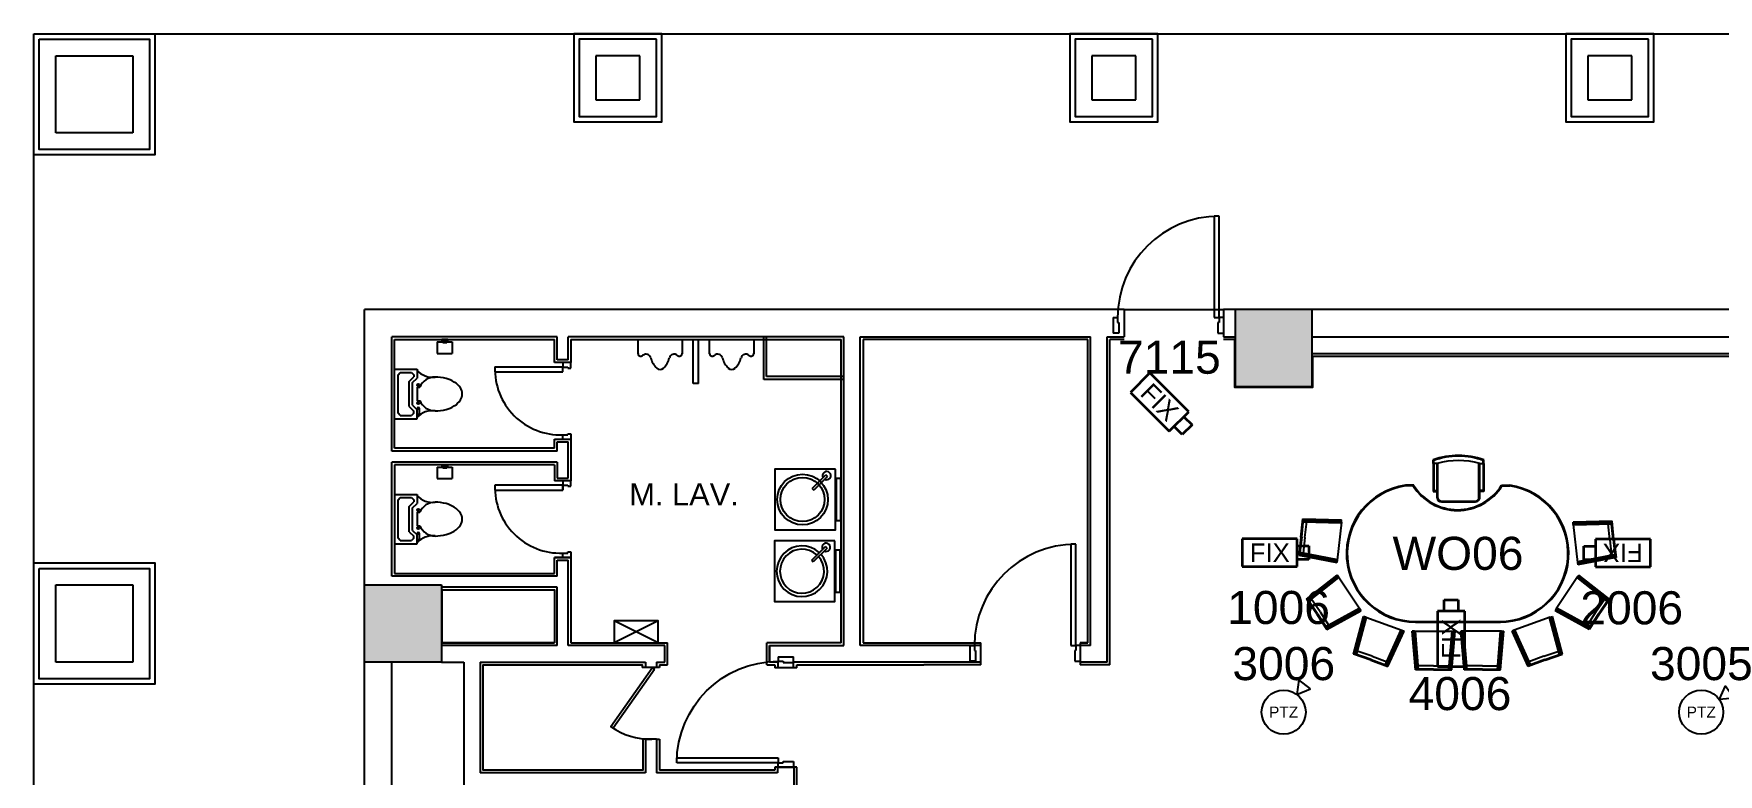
# Model space of a CAD drawing. Header units: millimetres. Extents: x 0 to 57000, y -2411 to 28700.
# Drawn here: x 0 to 15285, y 21983 to 28700 of the extents above; entities that cross this region are included whole.
import ezdxf
from ezdxf.enums import TextEntityAlignment as Align

# ---------------------------------------------------------------- set-up
doc = ezdxf.new("R2010")
doc.units = ezdxf.units.MM
doc.header["$MEASUREMENT"] = 0
doc.layers.get('0').update_dxf_attribs({"color": 8})
for name, color, linetype in [('Cam No._DICJ', 1, 'Continuous'), ('Camera_DICJ', 3, 'Continuous'), ('Floor Structure', 8, 'Continuous'), ('Table', 8, 'Continuous')]:
    doc.layers.add(name, color=color, linetype=linetype)
doc.styles.add('Arial', font='arial.ttf')
doc.styles.get("Standard").update_dxf_attribs({"font": 'arial.ttf'})

# ---------------------------------------------------------------- blocks, each defined once
blk = doc.blocks.new('one Door')
for p, q in [((-85, 1040), (-85, 120)), ((-40, 1040), (-85, 1040)), ((-40, 120), (-40, 1040)), ((-1000, 120), (-1000, -20)), ((-1000, 120), (-960, 120)), ((-960, 120), (-960, 75)), ((-960, 75), (-950, 75)), ((-950, 75), (-950, -20)), ((-85, 120), (-40, 120)), ((-40, 75), (-50, 75)), ((-50, 75), (-50, -20)), ((-40, 120), (-40, 75)), ((0, 120), (-40, 120)), ((0, 120), (0, -20)), ((-950, -20), (-1000, -20)), ((-50, -20), (0, -20))]:
    blk.add_line(p, q)
blk.add_arc((-40, 120), 920, 90, 180)
blk = doc.blocks.new('WC_P1')
for p, q in [((-225, 0), (225, 0)), ((-225, -144), (-225, 0)), ((225, 0), (225, -144))]:
    blk.add_line(p, q)
for centre, radius, start, end in [((-197, -140), 28.4, 172.158, 312.6279), ((-144, -198), 50, 13.3052, 132.6279), ((144, -198), 50, 47.3721, 166.6948), ((197, -140), 28.4, 227.3721, 7.842), ((113, -137), 213, 193.3052, 226.4388), ((0, -256), 50, 226.4388, 313.5612), ((-113, -137), 213, 313.5612, 346.6948)]:
    blk.add_arc(centre, radius, start, end)
blk = doc.blocks.new('WC_P')
for p, q in [((10, 18), (30, 18)), ((20, 68), (125, 68)), ((20, 18), (20, 68)), ((30, 18), (30, -18)), ((125, -68), (125, 68)), ((10, -18), (30, -18)), ((20, -68), (20, -18)), ((20, -68), (125, -68))]:
    blk.add_line(p, q)
blk.add_lwpolyline([(0, -28), (10, -28), (10, 28), (0, 28)], close=True)
blk.add_arc((48, 0), 25.2, 135.9387, 224.0613)
blk = doc.blocks.new('*U72')
at = {"color": 8}
for p, q in [((-226, 426), (-226, 458)), ((-226, 426), (-226, 458)), ((-189, 426), (-226, 426)), ((-226, 426), (-226, 173)), ((-219, 426), (-219, 458)), ((-219, 426), (-219, 173)), ((-189, 114), (-189, 426)), ((-182, 114), (-182, 426)), ((190, 109), (190, 426)), ((197, 109), (197, 426)), ((197, 426), (235, 426)), ((228, 426), (228, 458)), ((228, 426), (228, 173)), ((235, 426), (235, 458)), ((235, 426), (235, 458)), ((235, 426), (235, 173)), ((-402, 229), (-477, 229)), ((-402, 222), (-477, 222)), ((-226, 180), (-189, 180)), ((-226, 173), (-189, 173)), ((235, 180), (197, 180)), ((235, 173), (197, 173)), ((395, 229), (470, 229)), ((395, 222), (470, 222)), ((-150, 84), (160, 84)), ((-150, 77), (160, 77)), ((-1425, -241), (-1408, -75)), ((-1417, -241), (-1401, -76)), ((-1409, -97), (-1057, -106)), ((-1409, -104), (-1058, -113)), ((-1408, -75), (-1056, -85)), ((-1408, -83), (-1056, -92)), ((-1389, -245), (-1373, -101)), ((-1057, -106), (-1095, -451)), ((-1064, -113), (-1063, -84)), ((-1057, -106), (-1056, -85)), ((1398, -96), (1046, -105)), ((1398, -103), (1046, -112)), ((1046, -127), (1046, -105)), ((1398, -117), (1046, -127)), ((1046, -127), (1084, -472)), ((1398, -125), (1047, -134)), ((1054, -134), (1053, -105)), ((1378, -265), (1362, -121)), ((1407, -262), (1390, -97)), ((1414, -261), (1398, -96)), ((-1425, -241), (-1444, -405)), ((-1417, -242), (-1437, -406)), ((-1389, -245), (-1404, -388)), ((1378, -265), (1394, -409)), ((1407, -262), (1427, -427)), ((1414, -261), (1434, -426)), ((-1444, -405), (-1099, -473)), ((-1443, -398), (-1097, -466)), ((-1440, -384), (-1095, -451)), ((-1439, -377), (-1094, -444)), ((-1102, -450), (-1106, -471)), ((-1095, -451), (-1099, -473)), ((1428, -398), (1083, -465)), ((1430, -405), (1084, -472)), ((1432, -419), (1087, -486)), ((1434, -426), (1088, -493)), ((-1374, -804), (-1097, -586)), ((-1370, -809), (-1093, -591)), ((-1361, -821), (-1084, -603)), ((-1356, -826), (-1080, -609)), ((-1085, -613), (-1103, -590)), ((-1084, -603), (-1097, -586)), ((-1084, -603), (-892, -892)), ((1084, -603), (892, -892)), ((1356, -826), (1080, -609)), ((1084, -472), (1088, -493)), ((1084, -603), (1097, -586)), ((1361, -821), (1084, -603)), ((1085, -613), (1103, -590)), ((1091, -470), (1095, -492)), ((1370, -809), (1093, -591)), ((1374, -804), (1097, -586)), ((-1281, -941), (-1374, -804)), ((-1275, -937), (-1368, -800)), ((-1251, -921), (-1331, -801)), ((-1205, -1055), (-896, -886)), ((-1201, -1062), (-892, -892)), ((-1194, -1074), (-886, -905)), ((-1191, -1081), (-882, -911)), ((-899, -896), (-888, -915)), ((-892, -892), (-882, -911)), ((892, -892), (882, -911)), ((1191, -1081), (882, -911)), ((1194, -1074), (886, -905)), ((899, -896), (888, -915)), ((1201, -1062), (892, -892)), ((1205, -1055), (896, -886)), ((1251, -921), (1331, -801)), ((1275, -937), (1368, -800)), ((1281, -941), (1374, -804)), ((-1281, -941), (-1191, -1081)), ((-1275, -937), (-1185, -1077)), ((-1251, -921), (-1171, -1042)), ((-948, -1303), (-857, -963)), ((-941, -1305), (-850, -965)), ((-927, -1309), (-836, -968)), ((-920, -1311), (-829, -971)), ((-831, -977), (-859, -970)), ((-836, -968), (-857, -963)), ((-836, -968), (-509, -1086)), ((-385, -1006), (385, -1006)), ((-385, -1013), (385, -1013)), ((836, -968), (509, -1086)), ((920, -1311), (830, -971)), ((831, -977), (859, -970)), ((836, -968), (857, -963)), ((927, -1309), (836, -968)), ((941, -1305), (850, -965)), ((948, -1303), (857, -963)), ((1251, -921), (1171, -1042)), ((1275, -937), (1185, -1077)), ((1281, -941), (1191, -1081)), ((-662, -1403), (-516, -1083)), ((-655, -1406), (-509, -1086)), ((-642, -1412), (-496, -1092)), ((-636, -1415), (-490, -1095)), ((-512, -1092), (-493, -1101)), ((-509, -1086), (-490, -1095)), ((-395, -1095), (-416, -1096)), ((-387, -1447), (-416, -1096)), ((-387, -1101), (-416, -1104)), ((-380, -1447), (-409, -1096)), ((-365, -1446), (-395, -1095)), ((-395, -1095), (-47, -1095)), ((-358, -1445), (-387, -1095)), ((-84, -1445), (-54, -1095)), ((-76, -1446), (-47, -1095)), ((-62, -1447), (-33, -1096)), ((-55, -1447), (-26, -1096)), ((-48, -1102), (-26, -1104)), ((-47, -1095), (-26, -1096)), ((47, -1095), (26, -1096)), ((55, -1447), (26, -1096)), ((48, -1102), (26, -1104)), ((62, -1447), (33, -1096)), ((77, -1446), (47, -1095)), ((395, -1095), (47, -1095)), ((84, -1445), (54, -1095)), ((358, -1445), (387, -1095)), ((365, -1446), (395, -1095)), ((380, -1447), (409, -1096)), ((387, -1447), (416, -1096)), ((387, -1101), (416, -1104)), ((395, -1095), (416, -1096)), ((509, -1086), (490, -1095)), ((636, -1415), (490, -1095)), ((512, -1092), (493, -1101)), ((642, -1412), (496, -1092)), ((655, -1406), (509, -1086)), ((662, -1403), (516, -1083)), ((-791, -1357), (-948, -1303)), ((-789, -1351), (-946, -1296)), ((-779, -1323), (-915, -1275)), ((-791, -1357), (-636, -1415)), ((-789, -1351), (-633, -1408)), ((-779, -1323), (-643, -1372)), ((789, -1351), (633, -1408)), ((791, -1357), (636, -1415)), ((779, -1323), (643, -1372)), ((779, -1323), (915, -1275)), ((789, -1351), (946, -1296)), ((791, -1357), (948, -1303)), ((-221, -1438), (-387, -1440)), ((-221, -1446), (-387, -1447)), ((-221, -1410), (-365, -1410)), ((-221, -1410), (-76, -1410)), ((-221, -1438), (-55, -1440)), ((-221, -1446), (-55, -1447)), ((221, -1438), (55, -1440)), ((221, -1446), (55, -1447)), ((221, -1410), (77, -1410)), ((221, -1410), (365, -1410)), ((221, -1438), (387, -1440)), ((221, -1446), (387, -1447))]:
    blk.add_line(p, q, dxfattribs=at)
for centre, radius, start, end in [((4, -168), 667, 69.7707, 110.2293), ((4, -168), 667, 69.7707, 110.2293), ((4, -168), 660, 69.7707, 110.2293), ((4, -260), 713, 74.2777, 105.7223), ((4, -260), 713, 74.2777, 105.7223), ((-388, -389), 624, 98.1413, 270.3305), ((-388, -389), 617, 98.1413, 270.3305), ((-4, 477), 477, 211.8345, 328.1655), ((-4, 477), 470, 211.8345, 328.1655), ((381, -389), 624, 269.6695, 81.8587), ((381, -389), 617, 269.6695, 81.8587), ((-149, 117), 40, 184.2468, 267.7799), ((-149, 117), 32.8, 184.2468, 267.7799), ((159, 116), 31.3, 271.3186, 350.2772), ((159, 116), 38.5, 271.3186, 350.2772)]:
    blk.add_arc(centre, radius, start, end, dxfattribs=at)
at = {"color": 2}
blk.add_attdef('TABEL_UNMBER', text='', height=300, dxfattribs=at).set_placement((0, -389), align=Align.MIDDLE_CENTER)
blk = doc.blocks.new('*U17')
at = {"layer": 'Camera_DICJ', "color": 3, "lineweight": 35}
for p, q in [((250, 125), (-250, 125)), ((-250, 125), (-250, -125)), ((250, -125), (250, 125)), ((250, 63), (354, 63)), ((354, 63), (354, -62)), ((-250, -125), (250, -125)), ((354, -62), (250, -62))]:
    blk.add_line(p, q, dxfattribs=at)
at = {"layer": 'Cam No._DICJ', "style": 'Arial'}
blk.add_attdef('CAMERA_NUMBER', text='', height=300, dxfattribs=at).set_placement((0, 125), align=Align.BOTTOM_CENTER)
at = {"layer": 'Camera_DICJ', "color": 3, "style": 'Arial'}
blk.add_attdef('Camera_Type', text='', height=167, dxfattribs=at).set_placement((0, 0), align=Align.MIDDLE_CENTER)
blk = doc.blocks.new('*U18')
at = {"layer": 'Camera_DICJ', "color": 3, "lineweight": 35}
for p, q in [((-354, -63), (-354, 62)), ((-354, 62), (-250, 62)), ((-250, 125), (-250, -125)), ((250, 125), (-250, 125)), ((250, -125), (250, 125)), ((-250, -63), (-354, -63)), ((-250, -125), (250, -125))]:
    blk.add_line(p, q, dxfattribs=at)
at = {"layer": 'Cam No._DICJ', "style": 'Arial'}
blk.add_attdef('CAMERA_NUMBER', text='', height=300, dxfattribs=at).set_placement((0, 125), align=Align.BOTTOM_CENTER)
at = {"layer": 'Camera_DICJ', "color": 3, "style": 'Arial'}
blk.add_attdef('Camera_Type', text='', height=167, rotation=180, dxfattribs=at).set_placement((0, 0), align=Align.MIDDLE_CENTER)
blk = doc.blocks.new('*U19')
at = {"layer": 'Camera_DICJ', "color": 3, "lineweight": 35}
for p, q in [((-63, 250), (-63, 354)), ((-63, 354), (62, 354)), ((62, 354), (62, 250)), ((125, 250), (-125, 250)), ((-125, 250), (-125, -250)), ((125, -250), (125, 250)), ((-125, -250), (125, -250))]:
    blk.add_line(p, q, dxfattribs=at)
at = {"layer": 'Cam No._DICJ', "style": 'Arial'}
blk.add_attdef('CAMERA_NUMBER', text='', height=300, dxfattribs=at).set_placement((0, 125), align=Align.BOTTOM_CENTER)
at = {"layer": 'Camera_DICJ', "color": 3, "style": 'Arial'}
blk.add_attdef('Camera_Type', text='', height=167, rotation=90, dxfattribs=at).set_placement((0, 0), align=Align.MIDDLE_CENTER)
blk = doc.blocks.new('*U50')
at = {"layer": 'Camera_DICJ', "color": 6}
for p, q in [((138, 292), (121, 159)), ((121, 159), (245, 211)), ((245, 211), (138, 292))]:
    blk.add_line(p, q, dxfattribs=at)
blk.add_circle((0, 0), 200, dxfattribs=at)
at = {"layer": 'Cam No._DICJ', "style": 'Arial'}
blk.add_attdef('CAMERA_NUMBER', text='', height=300, dxfattribs=at).set_placement((1, 200), align=Align.BOTTOM_CENTER)
at = {"layer": 'Camera_DICJ', "color": 6, "style": 'Arial'}
blk.add_attdef('CAMERA_TYPE', text='', height=100, dxfattribs=at).set_placement((0, 0), align=Align.MIDDLE_CENTER)
blk = doc.blocks.new('*U51')
at = {"layer": 'Camera_DICJ', "color": 6}
for p, q in [((217, 239), (162, 117)), ((296, 131), (217, 239)), ((162, 117), (296, 131))]:
    blk.add_line(p, q, dxfattribs=at)
blk.add_circle((0, 0), 200, dxfattribs=at)
at = {"layer": 'Cam No._DICJ', "style": 'Arial'}
blk.add_attdef('CAMERA_NUMBER', text='', height=300, dxfattribs=at).set_placement((1, 200), align=Align.BOTTOM_CENTER)
at = {"layer": 'Camera_DICJ', "color": 6, "style": 'Arial'}
blk.add_attdef('CAMERA_TYPE', text='', height=100, dxfattribs=at).set_placement((0, 0), align=Align.MIDDLE_CENTER)
blk = doc.blocks.new('*U48')
at = {"layer": 'Camera_DICJ', "color": 3, "lineweight": 35}
for p, q in [((-88, 265), (-265, 88)), ((265, -88), (-88, 265)), ((-265, 88), (88, -265)), ((88, -265), (265, -88)), ((221, -133), (295, -206)), ((206, -295), (133, -221)), ((295, -206), (206, -295))]:
    blk.add_line(p, q, dxfattribs=at)
at = {"layer": 'Cam No._DICJ', "style": 'Arial'}
blk.add_attdef('CAMERA_NUMBER', text='', height=300, dxfattribs=at).set_placement((0, 125), align=Align.BOTTOM_CENTER)
at = {"layer": 'Camera_DICJ', "color": 3, "style": 'Arial'}
blk.add_attdef('Camera_Type', text='', height=167, rotation=315, dxfattribs=at).set_placement((0, 0), align=Align.MIDDLE_CENTER)

msp = doc.modelspace()

# ---------------------------------------------------------------- hatches: boundary and pattern name
at = {"layer": 'Floor Structure'}
h = msp.add_hatch(color=256, dxfattribs=at)
h.dxf.hatch_style = 1
h.paths.add_polyline_path([(44600, 17800), (43400, 17800), (43400, 17000), (44600, 17000)])
h.paths.add_polyline_path([(15967, 15475), (17063, 15475), (17063, 15859), (15967, 15859)], flags=9)
h.paths.add_polyline_path([(5437, 20403), (6468, 20403), (6468, 20815), (5437, 20815)], flags=9)
h.paths.add_polyline_path([(5334, 24313), (6427, 24313), (6427, 24725), (5334, 24725)], flags=9)
h.paths.add_polyline_path([(13911, 10937), (14236, 10937), (14236, 11162), (13911, 11162)], flags=9)
h.paths.add_polyline_path([(12261, 10978), (12586, 10978), (12586, 11203), (12261, 11203)], flags=9)
h.paths.add_polyline_path([(30652, 8441), (30927, 8441), (30927, 8666), (30652, 8666)], flags=9)
h.paths.add_polyline_path([(47977, 4748), (48252, 4748), (48252, 4973), (47977, 4973)], flags=9)
h.paths.add_polyline_path([(29651, 6674), (31571, 6674), (31571, 7086), (29651, 7086)], flags=9)
h.paths.add_polyline_path([(46409, 5463), (48330, 5463), (48330, 5875), (46409, 5875)], flags=9)
h.paths.add_polyline_path([(46366, 16728), (48175, 16728), (48175, 17140), (46366, 17140)], flags=9)
h.paths.add_polyline_path([(31760, 12958), (32794, 12958), (32794, 14040), (31760, 14040)], flags=9)
h.paths.add_polyline_path([(16952, 10300), (17277, 10300), (17277, 10525), (16952, 10525)], flags=9)
h.paths.add_polyline_path([(1017, 2469), (2653, 2469), (2653, 3218), (1017, 3218)], flags=9)
h.paths.add_polyline_path([(52008, 7072), (53645, 7072), (53645, 7820), (52008, 7820)], flags=9)
h.paths.add_polyline_path([(52096, 8837), (53733, 8837), (53733, 9586), (52096, 9586)], flags=9)
h.paths.add_polyline_path([(51936, 5320), (53572, 5320), (53572, 6069), (51936, 6069)], flags=9)
h.paths.add_polyline_path([(31712, 8468), (33349, 8468), (33349, 9216), (31712, 9216)], flags=9)
h.paths.add_polyline_path([(4627, 5839), (6435, 5839), (6435, 6251), (4627, 6251)], flags=9)
h.paths.add_polyline_path([(30017, 4138), (30650, 4138), (30650, 4438), (30017, 4438)], flags=9)
h.paths.add_polyline_path([(7528, 19928), (8234, 19928), (8234, 20340), (7528, 20340)], flags=9)
h.paths.add_polyline_path([(43842, 4523), (44511, 4523), (44511, 4908), (43842, 4908)], flags=9)
h.paths.add_polyline_path([(34318, 3867), (35130, 3867), (35130, 4252), (34318, 4252)], flags=9)
h.paths.add_polyline_path([(40942, 4038), (41754, 4038), (41754, 4422), (40942, 4422)], flags=9)
h.paths.add_polyline_path([(21377, 13366), (22269, 13366), (22269, 13778), (21377, 13778)], flags=9)
h.paths.add_polyline_path([(41585, 8113), (43108, 8113), (43108, 8498), (41585, 8498)], flags=9)
h.paths.add_polyline_path([(14113, 20514), (15209, 20514), (15209, 20899), (14113, 20899)], flags=9)
h.paths.add_polyline_path([(11679, 23749), (12774, 23749), (12774, 24133), (11679, 24133)], flags=9)
h.paths.add_polyline_path([(16747, 23843), (17843, 23843), (17843, 24228), (16747, 24228)], flags=9)
h.paths.add_polyline_path([(8996, 8272), (10092, 8272), (10092, 8656), (8996, 8656)], flags=9)
h.paths.add_polyline_path([(12741, 5342), (13836, 5342), (13836, 5726), (12741, 5726)], flags=9)
h.paths.add_polyline_path([(17245, 5403), (18340, 5403), (18340, 5787), (17245, 5787)], flags=9)
h.paths.add_polyline_path([(22641, 4732), (23736, 4732), (23736, 5117), (22641, 5117)], flags=9)
h.paths.add_polyline_path([(20436, 8707), (21531, 8707), (21531, 9091), (20436, 9091)], flags=9)
h.paths.add_polyline_path([(24885, 8626), (25980, 8626), (25980, 9010), (24885, 9010)], flags=9)
h.paths.add_polyline_path([(1221, 8788), (1965, 8789), (1965, 9164), (1221, 9163)], flags=9)
h.paths.add_polyline_path([(35499, 27210), (36243, 27210), (36243, 27585), (35499, 27585)], flags=9)
h.paths.add_polyline_path([(35226, 795), (35970, 795), (35970, 1170), (35226, 1170)], flags=9)
h.paths.add_polyline_path([(32110, 14361), (32854, 14361), (32854, 14736), (32110, 14736)], flags=9)
h.paths.add_polyline_path([(34849, 14878), (35535, 14878), (35535, 15171), (34849, 15171)], flags=9)
h.paths.add_polyline_path([(34849, 12128), (35535, 12128), (35535, 12421), (34849, 12421)], flags=9)
h.paths.add_polyline_path([(28235, 13328), (28921, 13328), (28921, 13621), (28235, 13621)], flags=9)
h.paths.add_polyline_path([(28234, 16153), (28919, 16153), (28919, 16446), (28234, 16446)], flags=9)
h.paths.add_polyline_path([(31543, 12675), (32420, 12675), (32420, 12969), (31543, 12969)], flags=9)
h = msp.add_hatch(color=256, dxfattribs=at)
h.dxf.hatch_style = 1
h.paths.add_polyline_path([(10900, 25500), (11600, 25500), (11600, 26200), (10900, 26200)])
h = msp.add_hatch(color=256, dxfattribs=at)
h.dxf.hatch_style = 1
h.paths.add_polyline_path([(3700, 23000), (3700, 23700), (3000, 23700), (3000, 23000)])

# ---------------------------------------------------------------- linework, layer by layer
for p, q in [((0, 0), (0, 28700)), ((0, 28700), (57000, 28700)), ((0, 28700), (57000, 28700)), ((0, 0), (0, 28700)), ((200, 28500), (900, 28500)), ((200, 27800), (200, 28500)), ((900, 28500), (900, 27800)), ((5100, 28500), (5100, 28100)), ((5500, 28500), (5100, 28500)), ((5500, 28100), (5500, 28500)), ((10000, 28500), (9600, 28500)), ((9600, 28500), (9600, 28100)), ((10000, 28100), (10000, 28500)), ((14500, 28500), (14100, 28500)), ((14100, 28500), (14100, 28100)), ((14500, 28100), (14500, 28500)), ((5100, 28100), (5500, 28100)), ((9600, 28100), (10000, 28100)), ((14100, 28100), (14500, 28100)), ((900, 27800), (200, 27800)), ((9895, 26200), (3000, 26200)), ((3000, 23700), (3000, 26200)), ((9895, 26200), (9895, 25950)), ((9895, 26200), (10795, 26200)), ((11600, 26200), (10795, 26200)), ((10795, 26200), (10795, 25950)), ((11600, 26200), (10900, 26200)), ((10900, 26200), (10900, 25500)), ((20750, 26200), (11600, 26200)), ((11600, 25500), (11600, 26200)), ((3250, 24915), (3250, 25950)), ((4750, 25950), (3250, 25950)), ((3275, 24940), (3275, 25925)), ((3275, 25925), (4725, 25925)), ((4725, 25717), (4725, 25925)), ((4750, 25742), (4750, 25950)), ((7350, 25950), (4850, 25950)), ((4850, 25742), (4850, 25950)), ((4875, 25925), (4875, 25717)), ((4875, 25925), (7325, 25925)), ((5983, 25526), (5983, 25925)), ((6033, 25526), (6033, 25925)), ((6625, 25565), (6625, 25950)), ((6650, 25590), (6650, 25950)), ((7325, 23175), (7325, 25925)), ((7350, 23150), (7350, 25950)), ((7500, 25950), (9590, 25950)), ((7500, 23305), (7500, 25950)), ((7500, 23150), (7500, 25950)), ((9565, 25925), (7525, 25925)), ((7525, 25925), (7525, 23175)), ((9565, 23175), (9565, 25925)), ((9590, 23150), (9590, 25950)), ((9740, 25950), (9895, 25950)), ((9740, 23000), (9740, 25950)), ((9895, 25925), (9765, 25925)), ((9765, 22975), (9765, 25925)), ((10795, 25950), (10900, 25950)), ((10895, 25925), (10795, 25925)), ((11600, 25950), (19850, 25950)), ((4875, 25717), (4725, 25717)), ((4850, 25742), (4750, 25742)), ((4800, 25717), (4800, 25677)), ((4875, 25667), (4875, 25717)), ((3275, 25657), (3479, 25657)), ((3306, 25606), (3326, 25627)), ((3306, 25259), (3306, 25606)), ((3326, 25627), (3428, 25627)), ((3408, 25547), (3449, 25588)), ((3408, 25318), (3408, 25547)), ((3428, 25627), (3449, 25606)), ((3438, 25535), (3479, 25575)), ((3438, 25330), (3438, 25535)), ((3449, 25606), (3449, 25588)), ((3479, 25657), (3479, 25575)), ((4800, 25677), (4185, 25677)), ((4185, 25632), (4800, 25632)), ((4800, 25632), (4800, 25677)), ((4800, 25677), (4845, 25677)), ((4845, 25677), (4845, 25667)), ((4845, 25667), (4875, 25667)), ((6033, 25526), (5983, 25526)), ((7350, 25565), (6625, 25565)), ((7350, 25590), (6650, 25590)), ((3479, 25494), (3479, 25371)), ((3479, 25494), (3502, 25494)), ((10900, 25500), (11600, 25500)), ((3326, 25238), (3306, 25259)), ((3326, 25238), (3428, 25238)), ((3408, 25318), (3449, 25277)), ((3449, 25259), (3428, 25238)), ((3438, 25330), (3479, 25290)), ((3449, 25259), (3449, 25277)), ((3479, 25371), (3502, 25371)), ((3479, 25300), (3479, 25290)), ((3479, 25208), (3479, 25290)), ((3479, 25249), (3500, 25249)), ((3500, 25249), (3500, 25300)), ((3275, 25208), (3479, 25208)), ((4845, 25072), (4875, 25072)), ((4845, 25062), (4845, 25072)), ((4875, 25072), (4875, 25022)), ((4750, 24915), (3250, 24915)), ((4725, 24940), (3275, 24940)), ((4725, 24940), (4725, 25022)), ((4725, 25022), (4875, 25022)), ((4750, 25022), (4850, 25022)), ((4750, 24915), (4750, 24997)), ((4750, 24997), (4850, 24997)), ((4800, 25022), (4800, 25062)), ((4800, 25062), (4845, 25062)), ((4850, 24670), (4850, 24997)), ((4875, 25022), (4875, 24645)), ((3250, 23780), (3250, 24815)), ((4750, 24815), (3250, 24815)), ((4725, 24790), (3275, 24790)), ((3275, 24790), (3275, 23805)), ((4725, 24790), (4725, 24645)), ((4750, 24815), (4750, 24670)), ((4875, 24645), (4725, 24645)), ((4750, 24670), (4850, 24670)), ((4850, 24645), (4750, 24645)), ((4800, 24645), (4800, 24605)), ((4875, 24595), (4875, 24645)), ((7064, 24575), (7188, 24699)), ((7202, 24685), (7078, 24561)), ((7202, 24685), (7188, 24699)), ((3275, 24522), (3479, 24522)), ((3306, 24471), (3326, 24492)), ((3306, 24124), (3306, 24471)), ((3326, 24492), (3428, 24492)), ((3428, 24492), (3449, 24471)), ((3449, 24471), (3449, 24453)), ((3479, 24522), (3479, 24440)), ((4800, 24605), (4185, 24605)), ((4185, 24560), (4800, 24560)), ((4800, 24605), (4800, 24560)), ((4800, 24560), (4800, 24605)), ((4800, 24605), (4845, 24605)), ((4845, 24605), (4845, 24595)), ((4845, 24595), (4875, 24595)), ((6724, 24566), (6725, 24566)), ((7064, 24575), (7078, 24561)), ((3408, 24412), (3449, 24453)), ((3408, 24183), (3408, 24412)), ((3438, 24400), (3479, 24440)), ((3438, 24195), (3438, 24400)), ((3479, 24359), (3479, 24236)), ((3479, 24359), (3502, 24359)), ((3408, 24183), (3449, 24142)), ((3438, 24195), (3479, 24155)), ((3479, 24236), (3502, 24236)), ((3479, 24165), (3479, 24155)), ((3479, 24073), (3479, 24155)), ((3500, 24114), (3500, 24165)), ((3275, 24073), (3479, 24073)), ((3326, 24103), (3306, 24124)), ((3326, 24103), (3428, 24103)), ((3449, 24124), (3428, 24103)), ((3449, 24124), (3449, 24142)), ((3479, 24114), (3500, 24114)), ((4845, 24000), (4875, 24000)), ((4845, 23990), (4845, 24000)), ((4875, 24000), (4875, 23950)), ((7059, 23925), (7183, 24049)), ((7198, 24035), (7073, 23911)), ((7198, 24035), (7183, 24049)), ((4725, 23805), (4725, 23950)), ((4725, 23950), (4875, 23950)), ((4875, 23950), (4725, 23950)), ((4750, 23950), (4850, 23950)), ((4850, 23950), (4750, 23950)), ((4750, 23780), (4750, 23925)), ((4750, 23925), (4850, 23925)), ((4800, 23950), (4800, 23990)), ((4800, 23990), (4845, 23990)), ((4850, 23640), (4850, 23925)), ((4875, 23950), (4875, 23175)), ((7059, 23925), (7073, 23911)), ((200, 23700), (900, 23700)), ((200, 23000), (200, 23700)), ((900, 23700), (900, 23000)), ((3000, 23000), (3000, 23700)), ((3000, 23700), (3700, 23700)), ((3000, 23000), (3000, 23700)), ((4750, 23780), (3250, 23780)), ((3275, 23805), (4725, 23805)), ((3700, 23700), (3700, 23000)), ((4750, 23680), (3700, 23680)), ((4750, 23640), (4750, 23680)), ((4750, 23151), (4750, 23640)), ((4850, 23150), (4850, 23640)), ((5667, 23375), (5267, 23175)), ((5667, 23175), (5267, 23375)), ((4750, 23151), (3700, 23151)), ((3705, 23176), (4725, 23176)), ((5726, 23150), (4850, 23150)), ((4875, 23175), (5751, 23175)), ((5726, 23000), (5726, 23150)), ((5751, 23000), (5751, 23175)), ((5751, 22975), (5751, 23175)), ((7325, 23176), (6651, 23176)), ((6651, 22975), (6651, 23176)), ((6676, 23150), (7350, 23150)), ((6676, 23000), (6676, 23150)), ((6676, 23150), (6676, 23000)), ((8595, 23150), (7500, 23150)), ((7525, 23175), (8595, 23175)), ((8595, 22975), (8595, 23175)), ((9495, 23175), (9495, 22975)), ((9565, 23175), (9495, 23175)), ((9495, 23175), (9565, 23175)), ((9590, 23150), (9495, 23150)), ((900, 23000), (200, 23000)), ((3000, 18700), (3000, 23000)), ((3700, 23000), (3000, 23000)), ((3250, 19100), (3250, 23000)), ((3700, 23000), (3902, 23000)), ((3902, 23000), (3902, 19100)), ((4052, 23001), (4052, 21996)), ((4052, 23001), (5552, 23001)), ((5552, 22951), (5521, 22951)), ((5552, 23001), (5552, 22951)), ((5652, 22951), (5552, 22951)), ((5652, 23001), (5652, 22951)), ((5652, 23000), (5726, 23000)), ((5677, 22951), (5652, 22951)), ((5677, 22951), (5652, 22951)), ((5677, 22975), (5677, 22951)), ((5677, 22975), (5751, 22975)), ((6651, 22975), (6725, 22975)), ((6755, 23000), (6676, 23000)), ((6725, 22975), (6725, 22948)), ((6925, 22948), (6725, 22948)), ((6755, 22948), (6755, 23000)), ((8595, 23000), (6895, 23000)), ((6895, 22948), (6895, 23000)), ((6925, 22948), (6925, 22975)), ((6925, 22975), (8075, 22975)), ((8595, 22975), (8075, 22975)), ((9740, 23000), (9495, 23000)), ((9765, 22975), (9495, 22975)), ((5552, 22301), (5527, 22301)), ((5652, 22301), (5552, 22301)), ((5552, 22301), (5552, 21996)), ((5652, 22301), (5652, 21996)), ((5652, 22301), (5677, 22301)), ((5652, 22301), (5677, 22301)), ((5677, 22301), (5677, 22021)), ((6725, 22021), (5677, 22021)), ((6725, 22048), (6725, 22021)), ((6925, 22048), (6725, 22048)), ((6750, 22048), (6750, 21996)), ((6900, 21796), (6900, 22048)), ((6925, 21796), (6925, 22048)), ((5552, 21996), (4052, 21996)), ((6750, 21996), (5652, 21996))]:
    msp.add_line(p, q, dxfattribs=at)
for points in [[(0, 28700), (1100, 28700), (1100, 27600), (0, 27600)], [(50, 28650), (1050, 28650), (1050, 27650), (50, 27650)], [(5700, 28700), (4900, 28700), (4900, 27900), (5700, 27900)], [(5650, 28650), (4950, 28650), (4950, 27950), (5650, 27950)], [(10200, 28700), (9400, 28700), (9400, 27900), (10200, 27900)], [(10150, 28650), (9450, 28650), (9450, 27950), (10150, 27950)], [(14700, 28700), (13900, 28700), (13900, 27900), (14700, 27900)], [(14650, 28650), (13950, 28650), (13950, 27950), (14650, 27950)], [(7274, 24750), (6724, 24750), (6724, 24200), (7274, 24200)], [(7320, 24668), (7320, 24282), (7283, 24282), (7283, 24668)], [(7269, 24100), (6720, 24100), (6720, 23550), (7269, 23550)], [(7315, 24018), (7315, 23632), (7278, 23632), (7278, 24018)], [(0, 23900), (1100, 23900), (1100, 22800), (0, 22800)], [(50, 23850), (1050, 23850), (1050, 22850), (50, 22850)], [(5667, 23175), (5667, 23375), (5267, 23375), (5267, 23175)], [(5634, 22933), (5257, 22401), (5236, 22416), (5613, 22948)]]:
    msp.add_lwpolyline(points, close=True, dxfattribs=at)
for points in [[(10895, 25925), (10895, 25495), (11605, 25495), (11605, 25775), (19695, 25775), (19695, 17805)], [(11600, 25800), (19720, 25800), (19720, 17805)], [(4725, 23176), (3705, 23176), (3705, 23655), (4725, 23655), (4725, 23176)], [(5527, 22301), (5527, 22021), (4077, 22021), (4077, 22976), (5521, 22976), (5521, 22951)]]:
    msp.add_lwpolyline(points, dxfattribs=at)
for points in [[(3643, 25279, 0.063415), (3741, 25292, 0.076468), (3816, 25324, 0.107136), (3871, 25378, 0.147373), (3888, 25433, 0.147373), (3871, 25487, 0.107136), (3816, 25541, 0.076468), (3741, 25573, 0.063415), (3643, 25586, 0.063415)], [(3643, 24144, 0.063415), (3741, 24157, 0.076468), (3816, 24189, 0.107136), (3871, 24243, 0.147373), (3888, 24298, 0.147373), (3871, 24352, 0.107136), (3816, 24406, 0.076468), (3741, 24438, 0.063415), (3643, 24451, 0.063415)]]:
    msp.add_lwpolyline(points, format="xyb", dxfattribs=at)
for centre, radius in [((3489, 25514), 10.2), ((3489, 25351), 10.2), ((6976, 24475), 230), ((6976, 24475), 200), ((3489, 24379), 10.2), ((3489, 24216), 10.2)]:
    msp.add_circle(centre, radius, dxfattribs=at)
for centre, radius, start, end in [((3618, 25768), 184, 221.089, 277.7989), ((3643, 25433), 153, 90, 156.4218), ((4778, 25655), 593, 177.8262, 272.1738), ((3489, 25300), 10.2, 0, 180), ((3618, 25097), 184, 82.2011, 138.911), ((3643, 25433), 153, 203.5782, 270), ((7195, 24692), 37.5, 240.8714, 209.9515), ((3618, 24633), 184, 221.089, 277.7989), ((4778, 24582), 593, 177.8262, 272.1738), ((3643, 24298), 153, 90, 156.4218), ((3489, 24165), 10.2, 0, 180), ((3643, 24298), 153, 203.5782, 270), ((3618, 23962), 184, 82.2011, 138.911), ((6971, 23825), 230, 47.0794, 42.0955), ((6971, 23825), 200, 47.3916, 41.6594), ((7190, 24042), 37.5, 240.8714, 209.9515), ((5592, 22907), 606, 234.0509, 271.677)]:
    msp.add_arc(centre, radius, start, end, dxfattribs=at)

# ---------------------------------------------------------------- block references
at = {"layer": 'Camera_DICJ'}
ref = msp.add_blockref('*U48', (10215, 25359), dxfattribs=at)
ref.add_attrib('CAMERA_NUMBER', '7115', dxfattribs={"layer": 'Cam No._DICJ', "height": 300, "style": 'Arial'}).set_placement((10304, 25526), align=Align.BOTTOM_CENTER)
ref.add_attrib('Camera_Type', 'FIX', dxfattribs={"color": 3, "height": 166.7, "rotation": 315, "style": 'Arial'}).set_placement((10215, 25359), align=Align.MIDDLE_CENTER)
ref = msp.add_blockref('*U17', (11215, 23993), dxfattribs=at)
ref.add_attrib('CAMERA_NUMBER', '1006', dxfattribs={"layer": 'Cam No._DICJ', "height": 300, "style": 'Arial'}).set_placement((11295, 23256), align=Align.BOTTOM_CENTER)
ref.add_attrib('Camera_Type', 'FIX', dxfattribs={"color": 3, "height": 166.7, "style": 'Arial'}).set_placement((11215, 23993), align=Align.MIDDLE_CENTER)
ref = msp.add_blockref('*U18', (14419, 23991), dxfattribs=at)
ref.add_attrib('CAMERA_NUMBER', '2006', dxfattribs={"layer": 'Cam No._DICJ', "height": 300, "style": 'Arial'}).set_placement((14499, 23253), align=Align.BOTTOM_CENTER)
ref.add_attrib('Camera_Type', 'FIX', dxfattribs={"color": 3, "height": 166.7, "rotation": 180, "style": 'Arial'}).set_placement((14419, 23991), align=Align.MIDDLE_CENTER)
ref = msp.add_blockref('*U19', (12861, 23212), dxfattribs=at)
ref.add_attrib('CAMERA_NUMBER', '4006', dxfattribs={"layer": 'Cam No._DICJ', "height": 300, "style": 'Arial'}).set_placement((12941, 22475), align=Align.BOTTOM_CENTER)
ref.add_attrib('Camera_Type', 'FIX', dxfattribs={"color": 3, "height": 166.7, "rotation": 90, "style": 'Arial'}).set_placement((12861, 23212), align=Align.MIDDLE_CENTER)
at = {"layer": 'Camera_DICJ', "color": 6}
for name, p, values in [('*U50', (11341, 22547), {'CAMERA_NUMBER': '3006', 'CAMERA_TYPE': 'PTZ'}), ('*U51', (15130, 22547), {'CAMERA_NUMBER': '3005', 'CAMERA_TYPE': 'PTZ'})]:
    msp.add_blockref(name, p, dxfattribs=at).add_auto_attribs(values)
at = {"layer": 'Floor Structure', "extrusion": (0, 0, -1), "xscale": -1, "zscale": -1}
for p in [(-10795, 26005), (-9495, 23030)]:
    msp.add_blockref('one Door', p, dxfattribs=at)
at = {"layer": 'Floor Structure', "rotation": 269.9997063018657}
for p in [(3730, 25925), (3730, 24790)]:
    msp.add_blockref('WC_P', p, dxfattribs=at)
at = {"layer": 'Floor Structure', "xscale": 0.8888888880610466, "yscale": 0.8888888880610466, "zscale": 0.8888888880610466}
for p in [(5683, 25925), (6333, 25925)]:
    msp.add_blockref('WC_P1', p, dxfattribs=at)
at = {"layer": 'Floor Structure', "extrusion": (0, 0, -1), "zscale": -1.00000000000211, "rotation": 270}
msp.add_blockref('one Door', (-6875, 22048), dxfattribs=at)
at = {"layer": 'Table'}
msp.add_blockref('*U72', (12923, 24376), dxfattribs=at).add_auto_attribs({'TABEL_UNMBER': 'WO06'})

# ---------------------------------------------------------------- texts
at = {"layer": 'Floor Structure', "insert": (5404, 24622), "char_height": 200, "attachment_point": 1}
msp.add_mtext_dynamic_manual_height_columns('{\\fArial|b0|i0|c0|p34;M. LAV.}', width=4220, gutter_width=12.5, heights=[0], dxfattribs=at)

doc.saveas('drawing.dxf')
